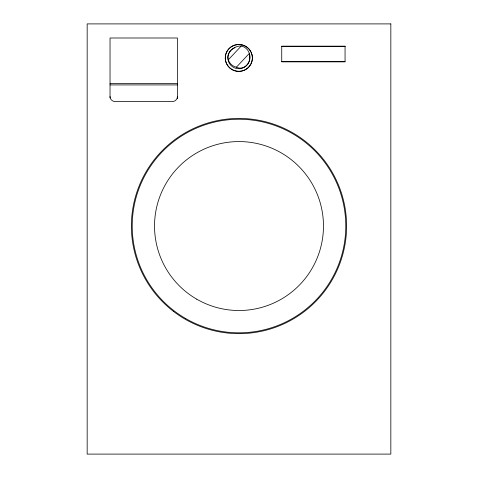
<?xml version="1.0" encoding="UTF-8"?>
<svg xmlns="http://www.w3.org/2000/svg" width="478" height="478" viewBox="0 0 478 478"><rect width="100%" height="100%" fill="white"/><g stroke="black" fill="none" stroke-linecap="round" stroke-linejoin="round"><path stroke-width="0.72" d="M228.311 59.798L241.276 45.972A11.006 10.898 0 0 1 249.343 53.387C252.235 61.166 244.772 71.222 236.371 67.213A11.006 10.898 0 0 1 228.311 59.798C226.004 52.239 234.244 45.739 241.276 45.972M236.371 67.213L249.343 53.387M281.739 46.33L345.056 46.33M281.739 61.674L345.056 61.674M110.036 83.501L177.446 83.501M110.036 84.923L177.446 84.923M110.036 97.954L110.036 38.001L177.446 38.001L177.446 97.954A5.061 5.013 0 0 1 177.404 98.605M110.036 96.532A5.061 5.013 0 0 0 115.096 101.545L172.385 101.545A5.061 5.013 0 0 0 177.446 96.532M249.343 54.647A11.006 10.898 0 0 1 242.292 68.199A11.006 10.898 0 0 1 228.46 61.513A11.006 10.898 0 0 1 234.907 47.675M225.604 54.862L225.269 58.352A13.563 13.432 0 0 0 239.329 71.276A13.563 13.432 0 0 0 252.378 57.36A13.563 13.432 0 0 0 238.325 44.436L234.829 45.022A13.563 13.432 0 0 0 225.604 54.862M390.837 23.9L87.163 23.9L87.163 454.1L390.837 454.1L390.837 23.9M345.056 46.187L281.739 46.187L281.739 61.817L345.056 61.817L345.056 46.187M196.763 299.192A84.469 84.469 0 0 0 323.469 226.04A84.469 84.469 0 0 0 196.763 152.888A84.469 84.469 0 0 0 196.763 299.192M185.607 318.515A106.785 106.785 0 0 0 345.785 226.04A106.785 106.785 0 0 0 185.607 133.559A106.785 106.785 0 0 0 185.607 318.515M229.595 67.846A13.563 13.432 0 0 0 252.049 60.999A13.563 13.432 0 0 0 234.829 45.171A13.563 13.432 0 0 0 229.595 67.846M173.496 311.405A107.598 107.598 0 0 0 345.678 240.081A107.598 107.598 0 0 0 197.82 126.628A107.598 107.598 0 0 0 173.496 311.405"/></g></svg>
